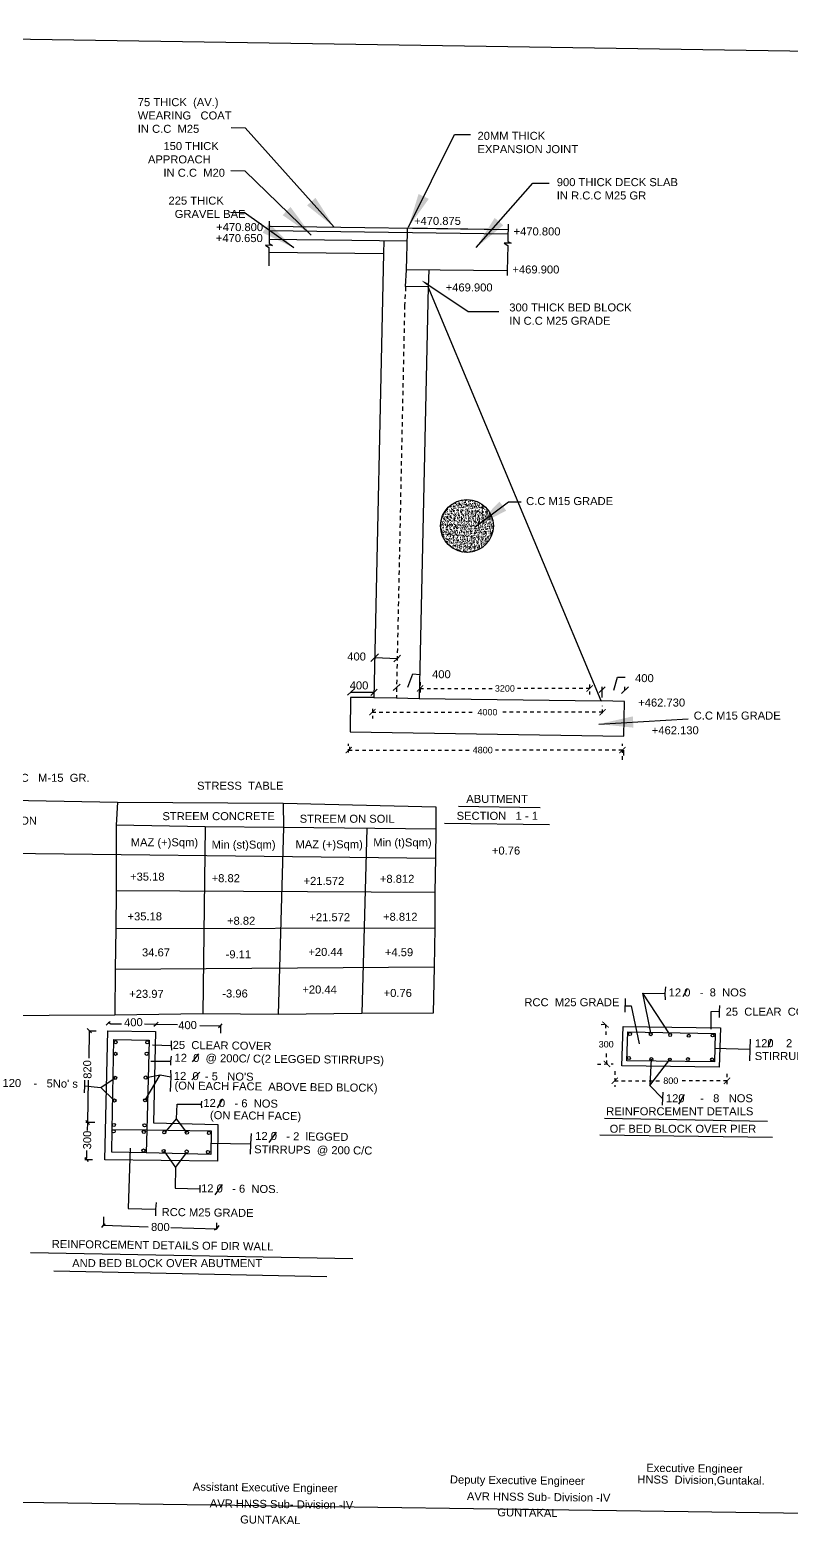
# Model space of a CAD drawing. Header units: inches. Extents: x 38586 to 77226, y 25402 to 50832.
# Drawn here: x 38607.66 to 38629.79, y 25402.84 to 25446.29 of the extents above; entities that cross this region are included whole.
import ezdxf
from ezdxf import colors
from ezdxf.entities.mleader import LeaderData, LeaderLine
from ezdxf.math import Vec2, Vec3

# ---------------------------------------------------------------- set-up
doc = ezdxf.new("R2010")
doc.units = ezdxf.units.IN
doc.header["$MEASUREMENT"] = 0
for name, pattern in [('ACAD_ISO03W100', [30, 12, -18]), ('DASHDOT', [1, 0.5, -0.25, 0, -0.25]), ('HIDDEN', [9.525, 6.35, -3.175])]:
    doc.linetypes.add(name, pattern=pattern)
for name, color, linetype in [('DIMENSION', 255, 'Continuous'), ('DRAWING', 2, 'Continuous'), ('TEXT', 255, 'Continuous')]:
    doc.layers.add(name, color=color, linetype=linetype)
doc.styles.get("Standard").update_dxf_attribs({"font": 'arial.ttf'})
doc.styles.add('TIMES NEW ROMAN', font='times.ttf')
doc.dimstyles.new('dig', dxfattribs={"dimtxt": 0.1875, "dimasz": 0.18, "dimexe": 0.18, "dimexo": 0.0625, "dimgap": 0.09, "dimtad": 0, "dimtih": 1, "dimtoh": 1, "dimdec": 4, "dimzin": 0, "dimdsep": 46, "dimtxsty": 'Standard', "dimblk": 'ARCHTICK', "dimcen": 0.09, "dimadec": 0, "dimazin": 0, "dimtfac": 1, "dimtdec": 4, "dimtofl": 0, "dimtmove": 0, "dimatfit": 3, "dimldrblk": 'ARCHTICK', "dimfxl": 1, "dimtolj": 1, "dimtzin": 0, "dimarcsym": 0})
doc.dimstyles.new('ISO-25', dxfattribs={"dimtxt": 0.636364, "dimasz": 1, "dimexe": 1.25, "dimexo": 0.625, "dimtad": 0, "dimtih": 1, "dimtoh": 1, "dimlfac": 100, "dimtxsty": 'TIMES NEW ROMAN', "dimcen": 2.5, "dimadec": 0, "dimazin": 0, "dimtfac": 1, "dimtmove": 0, "dimatfit": 3, "dimfxl": 1, "dimarcsym": 0})

# ---------------------------------------------------------------- blocks, each defined once
blk = doc.blocks.new('_ArchTick')
at = {"color": 0, "linetype": 'ByBlock', "const_width": 0.15}
blk.add_lwpolyline([(-0.5, -0.5), (0.5, 0.5)], dxfattribs=at)
blk = doc.blocks.new('*D7')
at = {"layer": 'Defpoints', "color": 0, "linetype": 'DASHDOT', "ltscale": 0.02, "transparency": 16777216}
for p in [(38619.007, 25427.389), (38623.933, 25427.317), (38623.933, 25427.144)]:
    blk.add_point(p, dxfattribs=at)
at = {"layer": 'DIMENSION', "color": 0, "linetype": 'DASHDOT', "lineweight": -2, "ltscale": 0.02, "transparency": 16777216}
for p, q in [((38619.007, 25427.326), (38619.007, 25426.964)), ((38623.933, 25427.254), (38623.933, 25426.964)), ((38619.007, 25427.144), (38621.1, 25427.144)), ((38623.933, 25427.144), (38621.84, 25427.144))]:
    blk.add_line(p, q, dxfattribs=at)
at = {"layer": 'DIMENSION', "color": 0, "linetype": 'DASHDOT', "lineweight": -2, "ltscale": 0.02, "transparency": 16777216, "xscale": 0.18, "yscale": 0.18, "zscale": 0.18, "rotation": 180}
blk.add_blockref('_ArchTick', (38619.007, 25427.144), dxfattribs=at)
at = {"layer": 'DIMENSION', "color": 0, "linetype": 'DASHDOT', "lineweight": -2, "ltscale": 0.02, "transparency": 16777216, "xscale": 0.18, "yscale": 0.18, "zscale": 0.18}
blk.add_blockref('_ArchTick', (38623.933, 25427.144), dxfattribs=at)
at = {"layer": 'DIMENSION', "color": 0, "linetype": 'DASHDOT', "ltscale": 0.02, "transparency": 16777216, "insert": (38621.47, 25427.144), "char_height": 0.1875, "attachment_point": 5}
blk.add_mtext('\\A1;3200', dxfattribs=at)
blk = doc.blocks.new('*D8')
at = {"layer": 'Defpoints', "color": 0, "linetype": 'DASHDOT', "ltscale": 0.02, "transparency": 16777216}
for p in [(38617.62, 25426.611), (38624.309, 25426.454), (38624.309, 25426.365)]:
    blk.add_point(p, dxfattribs=at)
at = {"layer": 'DIMENSION', "color": 0, "linetype": 'DASHDOT', "lineweight": -2, "ltscale": 0.02, "transparency": 16777216}
for p, q in [((38617.62, 25426.548), (38617.62, 25426.274)), ((38617.62, 25426.454), (38620.591, 25426.454)), ((38624.309, 25426.454), (38621.338, 25426.454)), ((38624.309, 25426.428), (38624.309, 25426.634))]:
    blk.add_line(p, q, dxfattribs=at)
at = {"layer": 'DIMENSION', "color": 0, "linetype": 'DASHDOT', "lineweight": -2, "ltscale": 0.02, "transparency": 16777216, "xscale": 0.18, "yscale": 0.18, "zscale": 0.18, "rotation": 180}
blk.add_blockref('_ArchTick', (38617.62, 25426.454), dxfattribs=at)
at = {"layer": 'DIMENSION', "color": 0, "linetype": 'DASHDOT', "lineweight": -2, "ltscale": 0.02, "transparency": 16777216, "xscale": 0.18, "yscale": 0.18, "zscale": 0.18}
blk.add_blockref('_ArchTick', (38624.309, 25426.454), dxfattribs=at)
at = {"layer": 'DIMENSION', "color": 0, "linetype": 'DASHDOT', "ltscale": 0.02, "transparency": 16777216, "insert": (38620.964, 25426.454), "char_height": 0.1875, "attachment_point": 5}
blk.add_mtext('\\A1;4000', dxfattribs=at)
blk = doc.blocks.new('*D9')
at = {"layer": 'Defpoints', "color": 0, "linetype": 'DASHDOT', "ltscale": 0.02, "transparency": 16777216}
for p in [(38616.928, 25425.216), (38624.888, 25425.351), (38624.888, 25425.009)]:
    blk.add_point(p, dxfattribs=at)
at = {"layer": 'DIMENSION', "color": 0, "linetype": 'DASHDOT', "lineweight": -2, "ltscale": 0.02, "transparency": 16777216}
for p, q in [((38616.928, 25425.279), (38616.928, 25425.531)), ((38624.888, 25425.072), (38624.888, 25425.531)), ((38616.928, 25425.351), (38620.453, 25425.351)), ((38624.888, 25425.351), (38621.2, 25425.351))]:
    blk.add_line(p, q, dxfattribs=at)
at = {"layer": 'DIMENSION', "color": 0, "linetype": 'DASHDOT', "lineweight": -2, "ltscale": 0.02, "transparency": 16777216, "xscale": 0.18, "yscale": 0.18, "zscale": 0.18, "rotation": 180}
blk.add_blockref('_ArchTick', (38616.928, 25425.351), dxfattribs=at)
at = {"layer": 'DIMENSION', "color": 0, "linetype": 'DASHDOT', "lineweight": -2, "ltscale": 0.02, "transparency": 16777216, "xscale": 0.18, "yscale": 0.18, "zscale": 0.18}
blk.add_blockref('_ArchTick', (38624.888, 25425.351), dxfattribs=at)
at = {"layer": 'DIMENSION', "color": 0, "linetype": 'DASHDOT', "ltscale": 0.02, "transparency": 16777216, "insert": (38620.826, 25425.351), "char_height": 0.1875, "attachment_point": 5}
blk.add_mtext('\\A1;4800', dxfattribs=at)
blk = doc.blocks.new('*D11')
at = {"layer": 'Defpoints', "color": 0, "linetype": 'DASHDOT', "ltscale": 0.02, "transparency": 16777216}
for p in [(38624.663, 25416.074), (38627.926, 25416.002), (38627.926, 25415.735)]:
    blk.add_point(p, dxfattribs=at)
at = {"layer": 'DIMENSION', "color": 0, "linetype": 'DASHDOT', "lineweight": -2, "ltscale": 0.02, "transparency": 16777216}
for p, q in [((38624.663, 25416.011), (38624.663, 25415.555)), ((38627.926, 25415.94), (38627.926, 25415.555)), ((38624.663, 25415.735), (38625.997, 25415.735)), ((38627.926, 25415.735), (38626.591, 25415.735))]:
    blk.add_line(p, q, dxfattribs=at)
at = {"layer": 'DIMENSION', "color": 0, "linetype": 'DASHDOT', "lineweight": -2, "ltscale": 0.02, "transparency": 16777216, "xscale": 0.18, "yscale": 0.18, "zscale": 0.18, "rotation": 180}
blk.add_blockref('_ArchTick', (38624.663, 25415.735), dxfattribs=at)
at = {"layer": 'DIMENSION', "color": 0, "linetype": 'DASHDOT', "lineweight": -2, "ltscale": 0.02, "transparency": 16777216, "xscale": 0.18, "yscale": 0.18, "zscale": 0.18}
blk.add_blockref('_ArchTick', (38627.926, 25415.735), dxfattribs=at)
at = {"layer": 'DIMENSION', "color": 0, "linetype": 'DASHDOT', "ltscale": 0.02, "transparency": 16777216, "insert": (38626.294, 25415.735), "char_height": 0.1875, "attachment_point": 5}
blk.add_mtext('\\A1;800', dxfattribs=at)
blk = doc.blocks.new('*D12')
at = {"layer": 'Defpoints', "color": 0, "linetype": 'DASHDOT', "ltscale": 0.02, "transparency": 16777216}
for p in [(38624.395, 25417.368), (38624.43, 25417.369), (38624.097, 25416.212)]:
    blk.add_point(p, dxfattribs=at)
at = {"layer": 'DIMENSION', "color": 0, "linetype": 'DASHDOT', "lineweight": -2, "ltscale": 0.02, "transparency": 16777216}
for p, q in [((38624.367, 25417.367), (38624.215, 25417.362)), ((38624.395, 25417.368), (38624.409, 25416.982)), ((38624.436, 25416.224), (38624.422, 25416.61)), ((38624.159, 25416.214), (38624.616, 25416.23))]:
    blk.add_line(p, q, dxfattribs=at)
at = {"layer": 'DIMENSION', "color": 0, "linetype": 'DASHDOT', "lineweight": -2, "ltscale": 0.02, "transparency": 16777216, "xscale": 0.18, "yscale": 0.18, "zscale": 0.18}
for p, rotation in [((38624.395, 25417.368), 92.04691630223209), ((38624.436, 25416.224), 272.0469163022321)]:
    blk.add_blockref('_ArchTick', p, dxfattribs=dict(at, rotation=rotation))
at = {"layer": 'DIMENSION', "color": 0, "linetype": 'DASHDOT', "ltscale": 0.02, "transparency": 16777216, "insert": (38624.415, 25416.796), "char_height": 0.1875, "attachment_point": 5}
blk.add_mtext('\\A1;300', dxfattribs=at)

msp = doc.modelspace()

# ---------------------------------------------------------------- hatches: boundary and pattern name
at = {"layer": 'DRAWING'}
h = msp.add_hatch(dxfattribs=at)
h.set_pattern_fill('AR-CONC', scale=5)
h.set_pattern_definition([(50, (0, 0), (35.86301, -3.137607), [3.75, -41.25]), (355, (0, 0), (-6.937567, 37.609607), [3, -33]), (100.451444, (2.99, -0.26), (28.925442, 34.472), [3.18701, -35.057106]), (46.1842, (0, 10), (53.362067, -8.275964), [5.625, -61.875]), (96.63564, (4.447, 9.31), (46.7331, 48.70593), [4.78052, -52.58569]), (351.18416, (0, 10), (46.7331, 48.70593), [4.5, -49.5]), (21, (5, 7.5), (29.845353, -20.130945), [3.75, -41.25]), (326, (5, 7.5), (12.165767, 36.257502), [3, -33]), (71.451445, (7.487, 5.822), (42.01112, 16.126558), [3.18701, -35.057106]), (37.5, (0, 0), (0.6079928, 16.6446927), [0, -32.6, 0, -33.5, 0, -33.125]), (7.5, (0, 0), (13.153477, 19.7205856), [0, -19.1, 0, -31.85, 0, -12.625]), (327.5, (-11.15, 0), (26.691122, -1.1277436), [0, -12.5, 0, -39, 0, -51.75]), (317.5, (-16.15, 0), (29.159308, 5.005249), [0, -16.25, 0, -25.9, 0, -36.75])])
h.paths.add_polyline_path([(38619.60012, 25431.87006, 1), (38621.13651, 25431.87006, 1)])
h = msp.add_hatch(dxfattribs=at)
h.set_pattern_fill('AR-CONC', scale=0.02)
h.set_pattern_definition([(50, (0, 0), (0.14345203652, -0.012550427), [0.015, -0.165]), (355, (0, 0), (-0.0277502667, 0.15043842674), [0.012, -0.132]), (100.45144446, (0.01195, -0.00105), (0.11570176935, 0.1378879982), [0.0127480384, -0.1402284224]), (46.1842, (0, 0.04), (0.21344826613, -0.03310385616), [0.0225, -0.2475]), (96.6356355, (0.01779, 0.03724), (0.1869323891, 0.1948237202), [0.0191220684, -0.210342752]), (351.184164, (0, 0.04), (0.186932389, 0.1948237201), [0.018, -0.1980000002]), (21, (0.02, 0.03), (0.11938141042, -0.08052377813), [0.015, -0.165]), (326, (0.02, 0.03), (0.0486630664, 0.145030009), [0.012, -0.132]), (71.45144474, (0.02995, 0.02329), (0.16804447535, 0.06450623056), [0.012748038, -0.1402284224]), (37.5, (0, 0), (0.002431971063, 0.066578770766), [0, -0.1304, 0, -0.134, 0, -0.1325]), (7.5, (0, 0), (0.05261390749, 0.07888234238), [0, -0.0764, 0, -0.1274, 0, -0.0505]), (327.5, (-0.0446, 0), (0.106764487234, -0.004510974347), [0, -0.05, 0, -0.156, 0, -0.207]), (317.5, (-0.0646, 0), (0.11663723387, 0.02002099647), [0, -0.065, 0, -0.1036, 0, -0.147])])
h.paths.add_polyline_path([(38621.13651, 25431.87006, 1), (38619.60012, 25431.87006, 1)])

# ---------------------------------------------------------------- linework, layer by layer
for points in [[(38590.00953, 25446.29435), (38649.93615, 25445.3785), (38649.38063, 25424.23395), (38649.10457, 25412.32347), (38648.99147, 25402.88989), (38589.33117, 25403.72611), (38590.00953, 25446.29435)], [(38614.61629, 25440.72735), (38614.61891, 25440.58428), (38614.62082, 25440.45753), (38614.62117, 25440.20867), (38614.61275, 25440.08371), (38614.71572, 25440.02644), (38614.509, 25440.03367), (38614.60829, 25439.96786), (38614.60448, 25439.82912), (38614.6029, 25439.43405)], [(38614.61891, 25440.58428), (38621.5654, 25440.49446)], [(38614.62082, 25440.45753), (38621.55229, 25440.36733)], [(38621.53693, 25439.28508), (38618.61338, 25439.31388), (38618.63516, 25440.4071), (38618.63516, 25440.5354), (38621.5654, 25440.49446)], [(38621.57035, 25440.64484), (38621.5654, 25440.49446), (38621.55229, 25440.36733), (38621.55287, 25440.13828), (38621.64909, 25440.08773), (38621.45124, 25440.08773), (38621.55997, 25440.02033), (38621.53693, 25439.28508), (38621.53859, 25439.14821)], [(38614.60448, 25439.82912), (38617.94537, 25439.79167)], [(38614.62117, 25440.20867), (38618.63016, 25440.15593)], [(38617.9464, 25440.16493), (38617.94537, 25439.79167), (38617.66391, 25426.87595), (38616.98499, 25426.88038), (38616.96966, 25425.87839), (38624.92596, 25425.76043), (38624.9437, 25426.76542), (38624.27258, 25426.77971), (38619.24272, 25438.8224), (38618.58561, 25438.82763), (38618.61338, 25439.31388)], [(38619.25733, 25439.30753), (38619.24272, 25438.8224)], [(38617.57378, 25427.92744), (38617.79265, 25428.14989)], [(38618.24171, 25427.9133), (38618.34737, 25428.01793), (38618.43888, 25428.10936)], [(38617.68938, 25428.04493), (38618.34737, 25428.01793)], [(38618.22356, 25427.08193), (38618.42256, 25427.27003)], [(38618.65125, 25427.17773), (38618.79058, 25427.56699), (38618.99814, 25427.55272)], [(38624.63667, 25427.09776), (38624.74486, 25427.4714), (38624.96697, 25427.47413)], [(38616.89853, 25426.95279), (38617.10445, 25427.14329)], [(38616.9844, 25427.03289), (38617.66739, 25427.03587)], [(38617.57091, 25426.94097), (38617.75683, 25427.12385)], [(38617.66391, 25426.87595), (38618.31447, 25426.86766), (38618.98297, 25426.85399), (38624.27258, 25426.77971)], [(38624.21441, 25427.02152), (38624.3886, 25427.18937)], [(38624.29084, 25427.18593), (38624.28671, 25426.8805)], [(38624.85975, 25426.99553), (38624.85975, 25426.99553), (38625.06195, 25427.19421)], [(38624.95097, 25427.18698), (38624.95166, 25427.08584)], [(38616.95259, 25425.44831), (38616.95411, 25425.41127), (38616.95789, 25425.33038)], [(38624.9238, 25425.19769), (38624.9238, 25425.27588), (38624.9238, 25425.35034)], [(38603.30591, 25423.93472), (38604.50215, 25423.9399), (38610.20557, 25423.8412), (38615.02865, 25423.80746), (38619.46544, 25423.70437), (38619.46544, 25423.05419), (38619.44992, 25422.21113), (38619.43771, 25421.22381), (38619.4323, 25420.1762), (38619.40957, 25419.04555), (38619.38977, 25417.69695), (38617.31028, 25417.68803), (38614.87716, 25417.66597), (38612.68907, 25417.67696), (38610.12818, 25417.64176), (38604.40194, 25417.61269), (38603.14845, 25417.6048), (38603.24838, 25422.39032), (38603.30591, 25423.93472)], [(38610.20557, 25423.8412), (38610.17117, 25423.17047), (38610.16449, 25421.27089), (38610.15976, 25420.15523), (38610.14415, 25418.97958), (38610.12818, 25417.64176)], [(38615.02865, 25423.80746), (38615.0312, 25423.09869), (38614.87716, 25417.66597)], [(38620.12479, 25423.71851), (38622.49777, 25423.68095)], [(38619.46544, 25423.05419), (38615.0312, 25423.09869), (38612.75218, 25423.12233), (38610.17117, 25423.17047)], [(38612.75218, 25423.12233), (38612.68907, 25417.67696)], [(38617.45784, 25423.07434), (38617.31028, 25417.68803)], [(38619.71128, 25423.23024), (38622.76561, 25423.18329)], [(38603.24838, 25422.39032), (38604.48936, 25422.38514), (38619.44992, 25422.21113)], [(38610.16449, 25421.27089), (38619.43771, 25421.22381)], [(38619.4323, 25420.1762), (38610.15976, 25420.15523)], [(38610.14415, 25418.97958), (38619.40957, 25419.04555)], [(38624.96432, 25417.73018), (38624.97579, 25418.13187)], [(38626.25612, 25417.10023), (38625.48395, 25418.27809), (38626.1252, 25418.2765)], [(38625.70912, 25417.13233), (38625.48395, 25418.27809), (38626.1252, 25418.2765)], [(38626.13945, 25418.46691), (38626.1252, 25418.2765), (38626.13315, 25418.08584)], [(38624.96653, 25417.91851), (38625.13889, 25417.91086), (38625.37106, 25416.80915)], [(38627.70505, 25417.75031), (38627.46212, 25417.74173), (38627.45337, 25417.23869)], [(38627.70629, 25417.92343), (38627.70505, 25417.75031), (38627.70505, 25417.571)], [(38609.32662, 25417.25785), (38609.45299, 25417.12835)], [(38609.8812, 25417.35087), (38609.99032, 25417.45515)], [(38609.93149, 25417.43998), (38610.01783, 25417.38973), (38610.32251, 25417.39389)], [(38610.99703, 25417.38707), (38611.33509, 25417.38034)], [(38611.26834, 25417.32567), (38611.33509, 25417.38034), (38611.38958, 25417.43601)], [(38611.33509, 25417.38034), (38611.94956, 25417.36833)], [(38612.60053, 25417.34088), (38613.20492, 25417.3375), (38613.20492, 25417.11804)], [(38613.14753, 25417.2851), (38613.20492, 25417.3375), (38613.24945, 25417.39088)], [(38624.9123, 25417.3099), (38627.7357, 25417.2721), (38627.69906, 25416.13517), (38624.86915, 25416.17335), (38624.9123, 25417.3099)], [(38609.58422, 25417.18177), (38609.3864, 25417.18056), (38609.3777, 25416.3887)], [(38609.92334, 25417.18393), (38611.31536, 25417.16984), (38611.25408, 25414.50771), (38613.12269, 25414.46087), (38613.11214, 25413.39797), (38609.83907, 25413.43678), (38609.92334, 25417.18393)], [(38610.10074, 25416.93294), (38611.13038, 25416.91941), (38611.05742, 25414.30546), (38612.9345, 25414.28073), (38612.92307, 25413.59583), (38611.03756, 25413.63668), (38610.04238, 25413.65471), (38610.04976, 25414.31814), (38610.10074, 25416.93294)], [(38611.76671, 25416.89947), (38611.76671, 25416.76515), (38611.78015, 25416.62636)], [(38625.04559, 25417.15865), (38627.57914, 25417.11062), (38627.56003, 25416.28386), (38625.01851, 25416.3194), (38625.04559, 25417.15865)], [(38628.6002, 25416.94118), (38628.59214, 25416.64508), (38628.58325, 25416.31874)], [(38611.22164, 25416.77621), (38611.76671, 25416.76515)], [(38611.76324, 25416.44777), (38611.74568, 25416.30555), (38611.74568, 25416.1855)], [(38612.39247, 25416.28964), (38612.5706, 25416.5202)], [(38625.72783, 25416.36686), (38625.6838, 25415.59761), (38626.05635, 25415.22377)], [(38628.59214, 25416.64508), (38627.56358, 25416.67376)], [(38611.18094, 25416.31017), (38611.74568, 25416.30555)], [(38611.7517, 25416.04247), (38611.75684, 25415.84826), (38611.74138, 25415.41937)], [(38612.36413, 25415.7638), (38612.60299, 25415.98627)], [(38625.6838, 25415.59761), (38626.26649, 25416.35293)], [(38609.25017, 25415.75501), (38609.25285, 25415.58612), (38609.23809, 25415.3864)], [(38609.25285, 25415.58612), (38609.72363, 25415.54397), (38610.11121, 25415.16214)], [(38609.35867, 25415.75165), (38609.33429, 25414.52388), (38609.32959, 25414.28715)], [(38609.72363, 25415.54397), (38610.14071, 25415.81921)], [(38611.01087, 25415.16826), (38611.45, 25415.90975), (38611.75684, 25415.84826)], [(38611.05268, 25415.83144), (38611.45, 25415.90975)], [(38612.2254, 25414.2269), (38611.92426, 25414.63327), (38611.94106, 25415.05455), (38612.64376, 25415.05077)], [(38612.65174, 25415.14287), (38612.64376, 25415.05077), (38612.65351, 25414.95159)], [(38613.11902, 25414.95093), (38613.27103, 25415.21236)], [(38626.06045, 25415.40135), (38626.05635, 25415.22377), (38626.04541, 25415.02159)], [(38611.58913, 25414.23423), (38611.92426, 25414.63327)], [(38624.36711, 25414.65203), (38629.10901, 25414.55584)], [(38609.28226, 25414.58117), (38609.38952, 25414.46552)], [(38609.29181, 25414.52918), (38609.54456, 25414.52918)], [(38610.04976, 25414.31814), (38611.05742, 25414.30546)], [(38611.05742, 25414.30546), (38611.03876, 25413.63666)], [(38614.08935, 25414.20175), (38614.07475, 25413.89784), (38614.06386, 25413.59837)], [(38614.8216, 25414.24295), (38614.61032, 25413.94108)], [(38610.57487, 25413.77415), (38610.52205, 25412.0185), (38611.31343, 25412.00321)], [(38612.91598, 25413.92496), (38614.07475, 25413.89784)], [(38629.2526, 25414.08242), (38624.23049, 25414.15236)], [(38609.30743, 25413.70578), (38609.3092, 25413.48726), (38609.26143, 25413.44155), (38609.4821, 25413.44155)], [(38609.2621, 25413.50541), (38609.35226, 25413.38307)], [(38611.55048, 25413.69362), (38611.89362, 25413.21054), (38611.88711, 25412.61257), (38612.59933, 25412.59707)], [(38611.89362, 25413.21054), (38612.22557, 25413.6471)], [(38612.60188, 25412.70122), (38612.59933, 25412.59707), (38612.60034, 25412.48876)], [(38613.24713, 25412.71974), (38613.03585, 25412.41787)], [(38611.32994, 25412.19605), (38611.31343, 25412.00321), (38611.31343, 25411.8053)], [(38609.80073, 25411.77803), (38609.80211, 25411.53571), (38611.09726, 25411.48705)], [(38611.75713, 25411.4673), (38613.10003, 25411.43405), (38613.10003, 25411.60698)], [(38609.74799, 25411.4713), (38609.80211, 25411.53571), (38609.85101, 25411.57276)], [(38613.02965, 25411.39795), (38613.10003, 25411.43405), (38613.16469, 25411.53097)], [(38607.68079, 25410.74576), (38617.04689, 25410.57064)], [(38616.29118, 25410.03117), (38608.35871, 25410.2009)]]:
    msp.add_lwpolyline(points, dxfattribs=at)
at = {"layer": 'DRAWING', "color": 7, "ltscale": 0.02}
for points in [[(38613.51013, 25443.4521), (38613.91548, 25443.44786)], [(38620.00402, 25443.25477), (38620.47048, 25443.25477)], [(38613.50514, 25442.20147), (38613.91181, 25442.20049)], [(38613.48835, 25440.9902), (38613.88977, 25440.9826)], [(38621.5787, 25432.5704), (38621.94047, 25432.5704)]]:
    msp.add_lwpolyline(points, dxfattribs=at)
at = {"layer": 'DRAWING', "color": 7}
for points in [[(38622.28408, 25441.84065), (38622.75856, 25441.84065)], [(38626.65091, 25418.1872), (38626.78071, 25418.41878)], [(38629.12648, 25416.71492), (38629.22061, 25416.95382)], [(38626.52903, 25415.05455), (38626.68875, 25415.33929)]]:
    msp.add_lwpolyline(points, dxfattribs=at)
at = {"layer": 'DRAWING', "linetype": 'HIDDEN', "ltscale": 0.02}
msp.add_lwpolyline([(38618.58561, 25438.82763), (38618.55499, 25438.29149), (38618.31447, 25426.86766)], dxfattribs=at)
at = {"layer": 'DRAWING', "linetype": 'ACAD_ISO03W100'}
msp.add_lwpolyline([(38619.24272, 25438.8224), (38618.98297, 25426.85399)], dxfattribs=at)
at = {"layer": 'DRAWING'}
for centre, radius in [((38620.36832, 25431.87006), 0.76819), ((38625.10685, 25417.09552), 0.04299), ((38625.71172, 25417.08831), 0.04299), ((38626.2757, 25417.06669), 0.04299), ((38626.81538, 25417.04385), 0.04299), ((38627.50713, 25417.05251), 0.04299), ((38625.07593, 25416.39715), 0.04299), ((38625.72783, 25416.36686), 0.04299), ((38626.26649, 25416.35293), 0.04299), ((38626.79121, 25416.36458), 0.04299), ((38627.49472, 25416.35487), 0.04299)]:
    msp.add_circle(centre, radius, dxfattribs=at)
at = {"layer": 'DRAWING', "color": 7}
for centre in [(38610.15604, 25416.85816), (38611.07317, 25416.85257), (38610.15033, 25416.5193), (38611.05721, 25416.51994), (38610.14071, 25415.81921), (38611.02872, 25415.82881), (38610.1182, 25415.16112), (38611.01087, 25415.16826), (38610.09325, 25414.26711), (38610.10195, 25414.45138), (38610.97346, 25414.24893), (38610.99451, 25414.44095), (38611.56769, 25414.23894), (38612.2254, 25414.2269), (38612.86744, 25414.21461), (38610.96307, 25413.70594), (38611.55048, 25413.69362), (38612.21851, 25413.67642), (38612.83834, 25413.6661)]:
    msp.add_circle(centre, 0.0462, dxfattribs=at)

# ---------------------------------------------------------------- texts
at = {"layer": 'TEXT', "attachment_point": 1}
for s, insert, char_height, width in [('75 THICK  (AV.)                WEARING   COAT            IN C.C  M25 ', (38610.7975, 25444.30923), 0.2326387, 3.7416285), ('20MM THICK EXPANSION JOINT', (38620.674, 25443.33058), 0.2326387, 2.9622023), ('     150 THICK                APPROACH                           IN C.C  M20 ', (38611.09251, 25443.03197), 0.2326387, 3.7416285), ('900 THICK DECK SLAB IN R.C.C M25 GR', (38622.97964, 25441.98283), 0.2326387, 3.7416285), ('      225 THICK                          GRAVEL BAE', (38611.1487, 25441.44592), 0.2326387, 3.7416285), ('+470.875', (38618.82758, 25440.85609), 0.232639, 3.7416285), ('+470.650', (38613.06674, 25440.3565), 0.232639, 3.7416285), ('+470.800', (38613.07647, 25440.67606), 0.232639, 3.7416285), ('+470.800', (38621.72259, 25440.54995), 0.232639, 3.7416285), ('+469.900', (38621.68934, 25439.44354), 0.232639, 3.7416285), ('+469.900', (38619.74845, 25438.92125), 0.232639, 3.7416285), ('300 THICK BED BLOCK IN C.C M25 GRADE', (38621.59815, 25438.33987), 0.2326387, 3.7416285), ('C.C M15 GRADE', (38622.08781, 25432.70873), 0.2326387, 3.7416285), ('400', (38616.8879, 25428.18954), 0.232639, 3.7416285), ('400', (38619.35349, 25427.6733), 0.232639, 3.7416285), ('400', (38616.9584, 25427.3487), 0.232639, 3.7416285), ('400', (38625.25534, 25427.55969), 0.232639, 3.7416285), ('+462.730', (38625.34677, 25426.84985), 0.232639, 3.7416285), ('C.C M15 GRADE', (38626.96027, 25426.47095), 0.2326387, 3.7416285), ('+462.130', (38625.74155, 25426.0432), 0.232639, 3.7416285), ('FOUNDATION IN C.C   M-15  GR.', (38604.41297, 25424.66159), 0.2326387, 5.2080646), ('STRESS  TABLE', (38612.52215, 25424.43177), 0.2326387, 3.7416285), ('ABUTMENT', (38620.34867, 25424.04806), 0.232639, 3.7416285), ('DESCRIPTION', (38605.64619, 25423.41532), 0.2326387, 3.7416285), ('STREEM CONCRETE', (38611.51346, 25423.5464), 0.2326387, 3.7416285), ('STREEM ON SOIL', (38615.50439, 25423.47108), 0.2326387, 3.7416285), ('SECTION   1 - 1', (38620.06724, 25423.556), 0.2326387, 3.7416285), ('MAZ (+)Sqm)', (38610.59261, 25422.78702), 0.2326387, 3.7416285), ('Min (st)Sqm)', (38612.945, 25422.71967), 0.2326387, 3.7416285), ('MAZ (+)Sqm)', (38615.3818, 25422.72851), 0.2326387, 3.7416285), ('Min (t)Sqm)', (38617.64361, 25422.78269), 0.2326387, 3.7416285), ('+0.76', (38621.09251, 25422.54519), 0.232639, 3.7416285), ('+35.18', (38610.57259, 25421.78825), 0.232639, 3.7416285), ('+8.82', (38612.94475, 25421.74262), 0.232639, 3.7416285), ('+21.572', (38615.61677, 25421.66444), 0.232639, 3.7416285), ('+8.812', (38617.83554, 25421.72387), 0.232639, 3.7416285), ('+35.18', (38610.4989, 25420.6321), 0.232639, 3.7416285), ('+8.82', (38613.39106, 25420.50496), 0.232639, 3.7416285), ('+21.572', (38615.78657, 25420.6082), 0.232639, 3.7416285), ('+8.812', (38617.92677, 25420.62089), 0.232639, 3.7416285), ('34.67', (38610.92037, 25419.58484), 0.232639, 3.7416285), ('-9.11', (38613.35107, 25419.52802), 0.232639, 3.7416285), ('+20.44', (38615.75596, 25419.5988), 0.232639, 3.7416285), ('+4.59', (38617.98151, 25419.59084), 0.232639, 3.7416285), ('+23.97', (38610.54819, 25418.3795), 0.232639, 3.7416285), ('-3.96', (38613.25479, 25418.38904), 0.232639, 3.7416285), ('+20.44', (38615.58191, 25418.50563), 0.232639, 3.7416285), ('+0.76', (38617.94502, 25418.40583), 0.232639, 3.7416285), ('RCC  M25 GRADE', (38622.03688, 25418.13517), 0.2326387, 5.2080646), ('12 0   -  8  NOS', (38626.23232, 25418.42072), 0.2326387, 5.2080646), ('25  CLEAR  COVER', (38627.88756, 25417.86029), 0.2326387, 5.2080646), ('120    2   LEGGED', (38628.74068, 25416.94469), 0.2326387, 5.2080646), ('STIRRUPS  @  200C/C', (38628.73446, 25416.57103), 0.2326387, 5.2080646), ('120     -   8   NOS', (38626.15251, 25415.34324), 0.2326387, 5.2080646), ('REINFORCEMENT DETAILS', (38624.41557, 25414.96408), 0.2326387, 5.2080646), ('OF BED BLOCK OVER PIER', (38624.51622, 25414.45712), 0.2326387, 5.2080646), ('AND BED BLOCK OVER ABUTMENT', (38608.88988, 25410.54809), 0.2326387, 5.9041284)]:
    msp.add_mtext(s, dxfattribs=dict(at, insert=insert, char_height=char_height, width=width))
at = {"layer": 'TEXT', "width": 6.6075991, "attachment_point": 1}
for s, insert, char_height, rotation in [('400', (38610.39555, 25417.54342), 0.232639, 1.745234), ('400', (38611.97045, 25417.45939), 0.232639, 1.745234), ('25  CLEAR COVER', (38611.81327, 25416.8964), 0.2326387, 359.336311), ('12  0  @ 200C/ C(2 LEGGED STIRRUPS)', (38611.86629, 25416.52314), 0.2326387, 359.336311), ('820', (38609.22042, 25415.78982), 0.232639, 91.413161), ("12  0  - 5   NO'S", (38611.84644, 25415.99512), 0.2326387, 359.336311), ("120    -   5No' s", (38606.8651, 25415.79074), 0.2326387, 359.336311), ('(ON EACH FACE  ABOVE BED BLOCK)', (38611.86629, 25415.71408), 0.2326387, 359.336311), ('12 0   - 6  NOS', (38612.70591, 25415.21047), 0.2326387, 359.336311), ('(ON EACH FACE)', (38612.89656, 25414.85423), 0.2326387, 359.336311), ('300', (38609.20882, 25413.74116), 0.232639, 89.814192), ('12 0   - 2  lEGGED', (38614.21302, 25414.25013), 0.2326387, 359.336311), ('STIRRUPS  @ 200 C/C', (38614.18214, 25413.86074), 0.2326387, 359.336311), ('12 0   - 6  NOS.', (38612.63855, 25412.72692), 0.2326387, 359.336311), ('RCC M25 GRADE', (38611.49225, 25412.03746), 0.2326387, 359.336311), ('800', (38611.18428, 25411.60297), 0.232639, 359.336311), ('REINFORCEMENT DETAILS OF DIR WALL', (38608.2973, 25411.10728), 0.2326387, 359.336311), ('Deputy Executive Engineer', (38619.87359, 25404.25873), 0.2326387, 359.336311), (' HNSS  Division,Guntakal.', (38625.23173, 25404.26428), 0.2326387, 359.336311), (' Executive Engineer', (38625.49276, 25404.59924), 0.2326387, 359.336311), ('Assistant Executive Engineer', (38612.39817, 25404.05089), 0.2326387, 359.336311), ('AVR HNSS Sub- Division -IV', (38620.36743, 25403.77329), 0.2326387, 359.336311), ('AVR HNSS Sub- Division -IV', (38612.892, 25403.56545), 0.2326387, 359.336311), ('GUNTAKAL', (38613.77617, 25403.09592), 0.232639, 359.336311), ('GUNTAKAL', (38621.25159, 25403.30376), 0.232639, 359.336311)]:
    msp.add_mtext(s, dxfattribs=dict(at, insert=insert, char_height=char_height, rotation=rotation))

# ---------------------------------------------------------------- dimensions: what is measured, and where the dimension line sits
at = {"layer": 'DIMENSION', "linetype": 'DASHDOT', "ltscale": 0.02}
for base, p1, p2, text, picture, middle in [((38623.93276, 25427.14444), (38619.00719, 25427.38888), (38623.93276, 25427.31651), '3200', '*D7', (38621.46997, 25427.14444)), ((38624.30923, 25426.45442), (38617.61952, 25426.61053), (38624.30923, 25426.36532), '4000', '*D8', (38620.96437, 25426.45442)), ((38627.92575, 25415.73546), (38624.66284, 25416.07385), (38627.92575, 25416.00236), '800', '*D11', (38626.2943, 25415.73546))]:
    dim = msp.add_linear_dim(base=base, p1=p1, p2=p2, text=text, dimstyle='dig', dxfattribs=at)
    dim.commit()
    dim.dimension.update_dxf_attribs({"geometry": picture, "text_midpoint": middle})
dim = msp.add_linear_dim(base=(38624.88813, 25425.35082), p1=(38616.92801, 25425.21639), p2=(38624.88813, 25425.0095), text='4800', dimstyle='dig', dxfattribs=at)
dim.commit()
dim.dimension.update_dxf_attribs({"geometry": '*D9', "text_midpoint": (38620.82611, 25425.35082), "dimtype": 160})
dim = msp.add_linear_dim(base=(38624.39499, 25417.36796), p1=(38624.09673, 25416.21152), p2=(38624.42984, 25417.36921), angle=92.046916, text='300', dimstyle='dig', dxfattribs=at)
dim.commit()
dim.dimension.update_dxf_attribs({"geometry": '*D12', "text_midpoint": (38624.41544, 25416.7958)})

# ---------------------------------------------------------------- leaders
at = {"layer": 'DRAWING', "color": 7, "ltscale": 0.02}
for points in [[(38616.50962, 25440.55589), (38613.91548, 25443.44786)], [(38618.66445, 25440.55589), (38620.00402, 25443.25477)], [(38615.84048, 25440.3295), (38613.91181, 25442.20049)], [(38620.63795, 25439.96865), (38622.28408, 25441.84065)], [(38615.33554, 25439.95453), (38613.88977, 25440.9826)], [(38624.20163, 25426.1075), (38626.80378, 25426.26413)]]:
    msp.add_leader(points, dimstyle='ISO-25', override={"dimgap": 0.625, "dimtad": 0}, dxfattribs=at)
at = {"layer": 'DRAWING', "color": 7, "ltscale": 2}
msp.add_leader([(38620.60907, 25431.84744), (38621.5787, 25432.5704)], dimstyle='ISO-25', override={"dimgap": 0.625, "dimtad": 0}, dxfattribs=at)
at = {"layer": 'DRAWING', "color": 7, "linetype": 'ACAD_ISO03W100'}
ml = msp.add_multileader_mtext('Standard', dxfattribs=at)
ml.set_content('', color=7)
ml.set_leader_properties()
ml.build(insert=Vec2(0, 0))
ml.multileader.update_dxf_attribs({"dogleg_length": 0.36, "arrow_head_size": 0.18})
ctx = ml.context
ctx.base_point, ctx.char_height, ctx.arrow_head_size, ctx.landing_gap_size, ctx.plane_origin = Vec3(38621.29881, 25438.10066), 0.18, 0.18, 0.09, Vec3(38619.04851, 25439.00812)
notes = []
notes.append((ctx, [(0, (1, 1, 0), (38620.40181, 25438.10066), (1, 0), 0.897, [(0, [(38619.04851, 25439.00812)], 0, [])])]))
ctx.mtext.insert, ctx.mtext.flow_direction = Vec3(38621.38881, 25438.19066), 5
for ctx, leaders in notes:
    for number, flags, end, landing, length, lines in leaders:
        leader = LeaderData()
        leader.index, (leader.has_last_leader_line, leader.has_dogleg_vector, leader.attachment_direction) = number, flags
        leader.last_leader_point, leader.dogleg_vector, leader.dogleg_length = Vec3(end), Vec3(landing), length
        for number, points, colour, breaks in lines:
            line = LeaderLine()
            line.index, line.vertices, line.color, line.breaks = number, Vec3.list(points), colors.encode_raw_color(colour), breaks
            leader.lines.append(line)
        ctx.leaders.append(leader)

doc.saveas('drawing.dxf')
